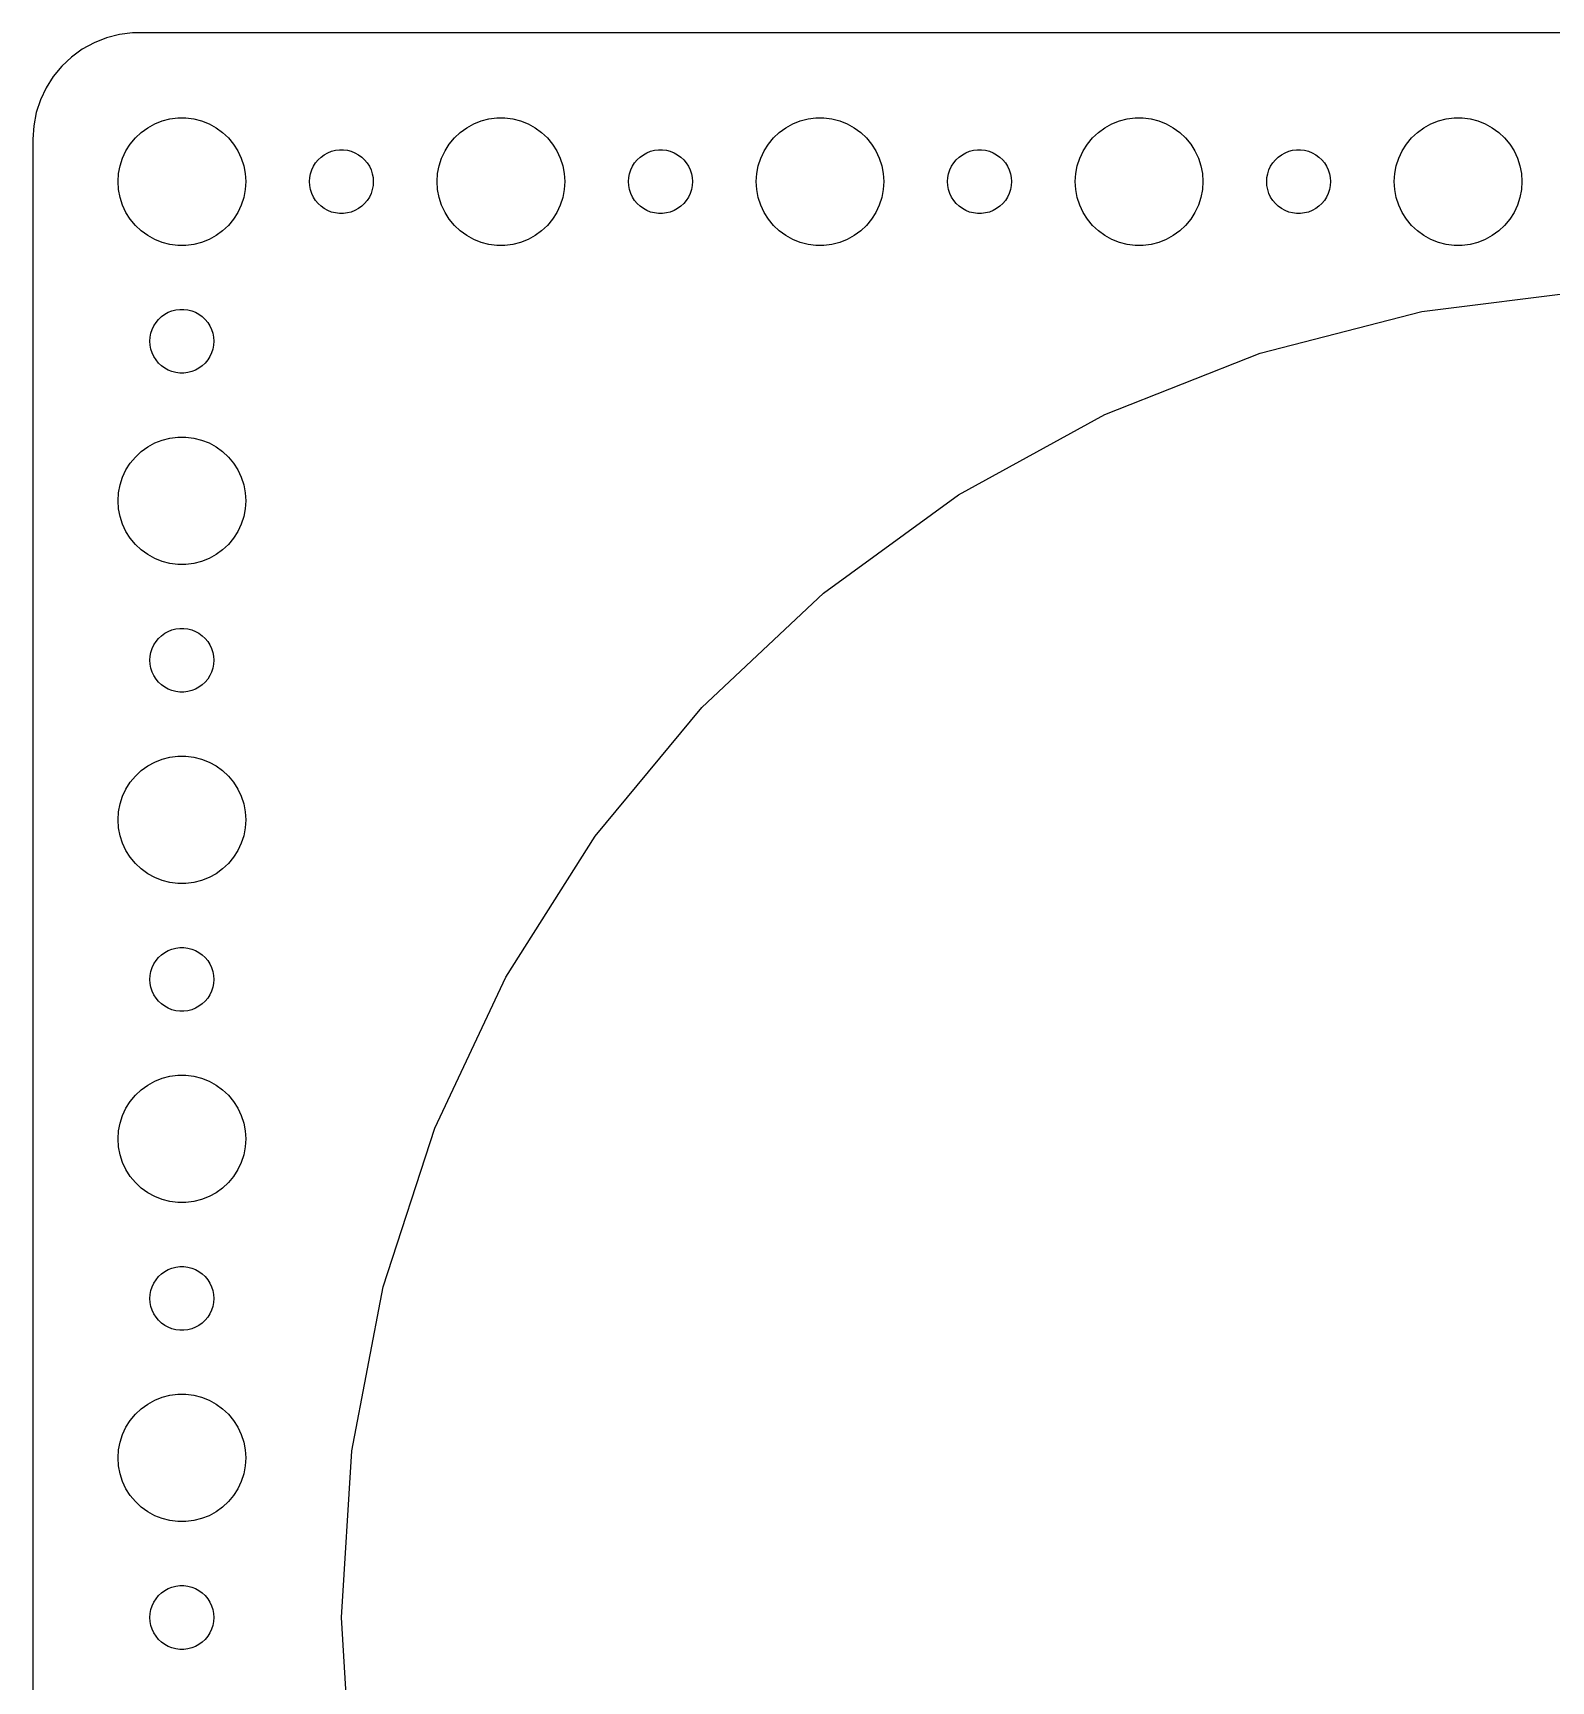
# Model space of a CAD drawing. Header units: metres. Extents: x -337 to 337, y -74 to 74.
# Drawn here: x -337 to -265.6, y -3 to 74.5 of the extents above; entities that cross this region are included whole.
import ezdxf

# ---------------------------------------------------------------- set-up
doc = ezdxf.new("R2010")
doc.units = ezdxf.units.M

msp = doc.modelspace()

# ---------------------------------------------------------------- linework, layer by layer
for p, q in [((-332.937, 74.4114), (-333.545, 74.2553)), ((-332.314, 74.4901), (-332.937, 74.4114)), ((332.314, 74.4901), (-332.314, 74.4901)), ((-334.679, 73.7216), (-335.187, 73.3526)), ((-334.129, 74.0241), (-334.679, 73.7216)), ((-333.545, 74.2553), (-334.129, 74.0241)), ((-335.645, 72.9227), (-336.045, 72.4389)), ((-335.187, 73.3526), (-335.645, 72.9227)), ((-336.045, 72.4389), (-336.382, 71.9088)), ((-336.649, 71.3406), (-336.843, 70.7434)), ((-336.382, 71.9088), (-336.649, 71.3406)), ((-336.843, 70.7434), (-336.961, 70.1267)), ((-336.961, 70.1267), (-337, 69.5)), ((-332.187, 69.5536), (-331.912, 69.8115)), ((-331.912, 69.8115), (-331.607, 70.033)), ((-331.607, 70.033), (-331.277, 70.2145)), ((-331.277, 70.2145), (-330.927, 70.3532)), ((-330.927, 70.3532), (-330.562, 70.4469)), ((-330.562, 70.4469), (-330.188, 70.4941)), ((-330.188, 70.4941), (-329.812, 70.4941)), ((-329.812, 70.4941), (-329.438, 70.4469)), ((-329.438, 70.4469), (-329.073, 70.3532)), ((-329.073, 70.3532), (-328.723, 70.2145)), ((-328.723, 70.2145), (-328.393, 70.033)), ((-328.393, 70.033), (-328.088, 69.8115)), ((-328.088, 69.8115), (-327.813, 69.5536)), ((-317.187, 69.5536), (-316.912, 69.8115)), ((-316.912, 69.8115), (-316.607, 70.033)), ((-316.607, 70.033), (-316.277, 70.2145)), ((-316.277, 70.2145), (-315.927, 70.3532)), ((-315.927, 70.3532), (-315.562, 70.4469)), ((-315.562, 70.4469), (-315.188, 70.4941)), ((-315.188, 70.4941), (-314.812, 70.4941)), ((-314.812, 70.4941), (-314.438, 70.4469)), ((-314.438, 70.4469), (-314.073, 70.3532)), ((-314.073, 70.3532), (-313.723, 70.2145)), ((-313.723, 70.2145), (-313.393, 70.033)), ((-313.393, 70.033), (-313.088, 69.8115)), ((-313.088, 69.8115), (-312.813, 69.5536)), ((-302.187, 69.5536), (-301.912, 69.8115)), ((-301.912, 69.8115), (-301.607, 70.033)), ((-301.607, 70.033), (-301.277, 70.2145)), ((-301.277, 70.2145), (-300.927, 70.3532)), ((-300.927, 70.3532), (-300.562, 70.4469)), ((-300.562, 70.4469), (-300.188, 70.4941)), ((-300.188, 70.4941), (-299.812, 70.4941)), ((-299.812, 70.4941), (-299.438, 70.4469)), ((-299.438, 70.4469), (-299.073, 70.3532)), ((-299.073, 70.3532), (-298.723, 70.2145)), ((-298.723, 70.2145), (-298.393, 70.033)), ((-298.393, 70.033), (-298.088, 69.8115)), ((-298.088, 69.8115), (-297.813, 69.5536)), ((-287.187, 69.5536), (-286.912, 69.8115)), ((-286.912, 69.8115), (-286.607, 70.033)), ((-286.607, 70.033), (-286.277, 70.2145)), ((-286.277, 70.2145), (-285.927, 70.3532)), ((-285.927, 70.3532), (-285.562, 70.4469)), ((-285.562, 70.4469), (-285.188, 70.4941)), ((-285.188, 70.4941), (-284.812, 70.4941)), ((-284.812, 70.4941), (-284.438, 70.4469)), ((-284.438, 70.4469), (-284.073, 70.3532)), ((-284.073, 70.3532), (-283.723, 70.2145)), ((-283.723, 70.2145), (-283.393, 70.033)), ((-283.393, 70.033), (-283.088, 69.8115)), ((-283.088, 69.8115), (-282.813, 69.5536)), ((-272.187, 69.5536), (-271.912, 69.8115)), ((-271.912, 69.8115), (-271.607, 70.033)), ((-271.607, 70.033), (-271.277, 70.2145)), ((-271.277, 70.2145), (-270.927, 70.3532)), ((-270.927, 70.3532), (-270.562, 70.4469)), ((-270.562, 70.4469), (-270.188, 70.4941)), ((-270.188, 70.4941), (-269.812, 70.4941)), ((-269.812, 70.4941), (-269.438, 70.4469)), ((-269.438, 70.4469), (-269.073, 70.3532)), ((-269.073, 70.3532), (-268.723, 70.2145)), ((-268.723, 70.2145), (-268.393, 70.033)), ((-268.393, 70.033), (-268.088, 69.8115)), ((-268.088, 69.8115), (-267.813, 69.5536)), ((-337, 69.5), (-337, -69.5)), ((-332.629, 68.9453), (-332.427, 69.2634)), ((-332.427, 69.2634), (-332.187, 69.5536)), ((-327.813, 69.5536), (-327.573, 69.2634)), ((-327.573, 69.2634), (-327.371, 68.9453)), ((-322.964, 68.9266), (-322.781, 68.9734)), ((-322.781, 68.9734), (-322.594, 68.997)), ((-322.594, 68.997), (-322.406, 68.997)), ((-322.406, 68.997), (-322.219, 68.9734)), ((-322.219, 68.9734), (-322.036, 68.9266)), ((-317.629, 68.9453), (-317.427, 69.2634)), ((-317.427, 69.2634), (-317.187, 69.5536)), ((-312.813, 69.5536), (-312.573, 69.2634)), ((-312.573, 69.2634), (-312.371, 68.9453)), ((-307.964, 68.9266), (-307.781, 68.9734)), ((-307.781, 68.9734), (-307.594, 68.997)), ((-307.594, 68.997), (-307.406, 68.997)), ((-307.406, 68.997), (-307.219, 68.9734)), ((-307.219, 68.9734), (-307.036, 68.9266)), ((-302.629, 68.9453), (-302.427, 69.2634)), ((-302.427, 69.2634), (-302.187, 69.5536)), ((-297.813, 69.5536), (-297.573, 69.2634)), ((-297.573, 69.2634), (-297.371, 68.9453)), ((-292.964, 68.9266), (-292.781, 68.9734)), ((-292.781, 68.9734), (-292.594, 68.997)), ((-292.594, 68.997), (-292.406, 68.997)), ((-292.406, 68.997), (-292.219, 68.9734)), ((-292.219, 68.9734), (-292.036, 68.9266)), ((-287.629, 68.9453), (-287.427, 69.2634)), ((-287.427, 69.2634), (-287.187, 69.5536)), ((-282.813, 69.5536), (-282.573, 69.2634)), ((-282.573, 69.2634), (-282.371, 68.9453)), ((-277.964, 68.9266), (-277.781, 68.9734)), ((-277.781, 68.9734), (-277.594, 68.997)), ((-277.594, 68.997), (-277.406, 68.997)), ((-277.406, 68.997), (-277.219, 68.9734)), ((-277.219, 68.9734), (-277.036, 68.9266)), ((-272.629, 68.9453), (-272.427, 69.2634)), ((-272.427, 69.2634), (-272.187, 69.5536)), ((-267.813, 69.5536), (-267.573, 69.2634)), ((-267.573, 69.2634), (-267.371, 68.9453)), ((-332.976, 67.876), (-332.906, 68.2461)), ((-332.906, 68.2461), (-332.789, 68.6044)), ((-332.789, 68.6044), (-332.629, 68.9453)), ((-327.371, 68.9453), (-327.211, 68.6044)), ((-327.211, 68.6044), (-327.094, 68.2461)), ((-327.094, 68.2461), (-327.024, 67.876)), ((-323.895, 68.0522), (-323.814, 68.2226)), ((-323.814, 68.2226), (-323.714, 68.3817)), ((-323.714, 68.3817), (-323.593, 68.5268)), ((-323.593, 68.5268), (-323.456, 68.6558)), ((-323.456, 68.6558), (-323.304, 68.7665)), ((-323.304, 68.7665), (-323.139, 68.8572)), ((-323.139, 68.8572), (-322.964, 68.9266)), ((-322.036, 68.9266), (-321.861, 68.8572)), ((-321.861, 68.8572), (-321.696, 68.7665)), ((-321.696, 68.7665), (-321.544, 68.6558)), ((-321.544, 68.6558), (-321.407, 68.5268)), ((-321.407, 68.5268), (-321.286, 68.3817)), ((-321.286, 68.3817), (-321.186, 68.2226)), ((-321.186, 68.2226), (-321.105, 68.0522)), ((-317.976, 67.876), (-317.906, 68.2461)), ((-317.906, 68.2461), (-317.789, 68.6044)), ((-317.789, 68.6044), (-317.629, 68.9453)), ((-312.371, 68.9453), (-312.211, 68.6044)), ((-312.211, 68.6044), (-312.094, 68.2461)), ((-312.094, 68.2461), (-312.024, 67.876)), ((-308.895, 68.0522), (-308.814, 68.2226)), ((-308.814, 68.2226), (-308.714, 68.3817)), ((-308.714, 68.3817), (-308.593, 68.5268)), ((-308.593, 68.5268), (-308.456, 68.6558)), ((-308.456, 68.6558), (-308.304, 68.7665)), ((-308.304, 68.7665), (-308.139, 68.8572)), ((-308.139, 68.8572), (-307.964, 68.9266)), ((-307.036, 68.9266), (-306.861, 68.8572)), ((-306.861, 68.8572), (-306.696, 68.7665)), ((-306.696, 68.7665), (-306.544, 68.6558)), ((-306.544, 68.6558), (-306.407, 68.5268)), ((-306.407, 68.5268), (-306.286, 68.3817)), ((-306.286, 68.3817), (-306.186, 68.2226)), ((-306.186, 68.2226), (-306.105, 68.0522)), ((-302.976, 67.876), (-302.906, 68.2461)), ((-302.906, 68.2461), (-302.789, 68.6044)), ((-302.789, 68.6044), (-302.629, 68.9453)), ((-297.371, 68.9453), (-297.211, 68.6044)), ((-297.211, 68.6044), (-297.094, 68.2461)), ((-297.094, 68.2461), (-297.024, 67.876)), ((-293.895, 68.0522), (-293.814, 68.2226)), ((-293.814, 68.2226), (-293.714, 68.3817)), ((-293.714, 68.3817), (-293.593, 68.5268)), ((-293.593, 68.5268), (-293.456, 68.6558)), ((-293.456, 68.6558), (-293.304, 68.7665)), ((-293.304, 68.7665), (-293.139, 68.8572)), ((-293.139, 68.8572), (-292.964, 68.9266)), ((-292.036, 68.9266), (-291.861, 68.8572)), ((-291.861, 68.8572), (-291.696, 68.7665)), ((-291.696, 68.7665), (-291.544, 68.6558)), ((-291.544, 68.6558), (-291.407, 68.5268)), ((-291.407, 68.5268), (-291.286, 68.3817)), ((-291.286, 68.3817), (-291.186, 68.2226)), ((-291.186, 68.2226), (-291.105, 68.0522)), ((-287.976, 67.876), (-287.906, 68.2461)), ((-287.906, 68.2461), (-287.789, 68.6044)), ((-287.789, 68.6044), (-287.629, 68.9453)), ((-282.371, 68.9453), (-282.211, 68.6044)), ((-282.211, 68.6044), (-282.094, 68.2461)), ((-282.094, 68.2461), (-282.024, 67.876)), ((-278.895, 68.0522), (-278.814, 68.2226)), ((-278.814, 68.2226), (-278.714, 68.3817)), ((-278.714, 68.3817), (-278.593, 68.5268)), ((-278.593, 68.5268), (-278.456, 68.6558)), ((-278.456, 68.6558), (-278.304, 68.7665)), ((-278.304, 68.7665), (-278.139, 68.8572)), ((-278.139, 68.8572), (-277.964, 68.9266)), ((-277.036, 68.9266), (-276.861, 68.8572)), ((-276.861, 68.8572), (-276.696, 68.7665)), ((-276.696, 68.7665), (-276.544, 68.6558)), ((-276.544, 68.6558), (-276.407, 68.5268)), ((-276.407, 68.5268), (-276.286, 68.3817)), ((-276.286, 68.3817), (-276.186, 68.2226)), ((-276.186, 68.2226), (-276.105, 68.0522)), ((-272.976, 67.876), (-272.906, 68.2461)), ((-272.906, 68.2461), (-272.789, 68.6044)), ((-272.789, 68.6044), (-272.629, 68.9453)), ((-267.371, 68.9453), (-267.211, 68.6044)), ((-267.211, 68.6044), (-267.094, 68.2461)), ((-267.094, 68.2461), (-267.024, 67.876)), ((-333, 67.5), (-332.976, 67.876)), ((-332.976, 67.124), (-333, 67.5)), ((-327.024, 67.876), (-327, 67.5)), ((-327, 67.5), (-327.024, 67.124)), ((-324, 67.5), (-323.988, 67.688)), ((-323.988, 67.312), (-324, 67.5)), ((-323.988, 67.688), (-323.953, 67.873)), ((-323.953, 67.873), (-323.895, 68.0522)), ((-321.105, 68.0522), (-321.047, 67.873)), ((-321.047, 67.873), (-321.012, 67.688)), ((-321.012, 67.688), (-321, 67.5)), ((-321, 67.5), (-321.012, 67.312)), ((-318, 67.5), (-317.976, 67.876)), ((-317.976, 67.124), (-318, 67.5)), ((-312.024, 67.876), (-312, 67.5)), ((-312, 67.5), (-312.024, 67.124)), ((-309, 67.5), (-308.988, 67.688)), ((-308.988, 67.312), (-309, 67.5)), ((-308.988, 67.688), (-308.953, 67.873)), ((-308.953, 67.873), (-308.895, 68.0522)), ((-306.105, 68.0522), (-306.047, 67.873)), ((-306.047, 67.873), (-306.012, 67.688)), ((-306.012, 67.688), (-306, 67.5)), ((-306, 67.5), (-306.012, 67.312)), ((-303, 67.5), (-302.976, 67.876)), ((-302.976, 67.124), (-303, 67.5)), ((-297.024, 67.876), (-297, 67.5)), ((-297, 67.5), (-297.024, 67.124)), ((-294, 67.5), (-293.988, 67.688)), ((-293.988, 67.312), (-294, 67.5)), ((-293.988, 67.688), (-293.953, 67.873)), ((-293.953, 67.873), (-293.895, 68.0522)), ((-291.105, 68.0522), (-291.047, 67.873)), ((-291.047, 67.873), (-291.012, 67.688)), ((-291.012, 67.688), (-291, 67.5)), ((-291, 67.5), (-291.012, 67.312)), ((-288, 67.5), (-287.976, 67.876)), ((-287.976, 67.124), (-288, 67.5)), ((-282.024, 67.876), (-282, 67.5)), ((-282, 67.5), (-282.024, 67.124)), ((-279, 67.5), (-278.988, 67.688)), ((-278.988, 67.312), (-279, 67.5)), ((-278.988, 67.688), (-278.953, 67.873)), ((-278.953, 67.873), (-278.895, 68.0522)), ((-276.105, 68.0522), (-276.047, 67.873)), ((-276.047, 67.873), (-276.012, 67.688)), ((-276.012, 67.688), (-276, 67.5)), ((-276, 67.5), (-276.012, 67.312)), ((-273, 67.5), (-272.976, 67.876)), ((-272.976, 67.124), (-273, 67.5)), ((-267.024, 67.876), (-267, 67.5)), ((-267, 67.5), (-267.024, 67.124)), ((-332.906, 66.7539), (-332.976, 67.124)), ((-332.789, 66.3956), (-332.906, 66.7539)), ((-327.094, 66.7539), (-327.211, 66.3956)), ((-327.024, 67.124), (-327.094, 66.7539)), ((-323.953, 67.127), (-323.988, 67.312)), ((-323.895, 66.9478), (-323.953, 67.127)), ((-323.814, 66.7774), (-323.895, 66.9478)), ((-323.714, 66.6183), (-323.814, 66.7774)), ((-321.186, 66.7774), (-321.286, 66.6183)), ((-321.105, 66.9478), (-321.186, 66.7774)), ((-321.047, 67.127), (-321.105, 66.9478)), ((-321.012, 67.312), (-321.047, 67.127)), ((-317.906, 66.7539), (-317.976, 67.124)), ((-317.789, 66.3956), (-317.906, 66.7539)), ((-312.094, 66.7539), (-312.211, 66.3956)), ((-312.024, 67.124), (-312.094, 66.7539)), ((-308.953, 67.127), (-308.988, 67.312)), ((-308.895, 66.9478), (-308.953, 67.127)), ((-308.814, 66.7774), (-308.895, 66.9478)), ((-308.714, 66.6183), (-308.814, 66.7774)), ((-306.186, 66.7774), (-306.286, 66.6183)), ((-306.105, 66.9478), (-306.186, 66.7774)), ((-306.047, 67.127), (-306.105, 66.9478)), ((-306.012, 67.312), (-306.047, 67.127)), ((-302.906, 66.7539), (-302.976, 67.124)), ((-302.789, 66.3956), (-302.906, 66.7539)), ((-297.094, 66.7539), (-297.211, 66.3956)), ((-297.024, 67.124), (-297.094, 66.7539)), ((-293.953, 67.127), (-293.988, 67.312)), ((-293.895, 66.9478), (-293.953, 67.127)), ((-293.814, 66.7774), (-293.895, 66.9478)), ((-293.714, 66.6183), (-293.814, 66.7774)), ((-291.186, 66.7774), (-291.286, 66.6183)), ((-291.105, 66.9478), (-291.186, 66.7774)), ((-291.047, 67.127), (-291.105, 66.9478)), ((-291.012, 67.312), (-291.047, 67.127)), ((-287.906, 66.7539), (-287.976, 67.124)), ((-287.789, 66.3956), (-287.906, 66.7539)), ((-282.094, 66.7539), (-282.211, 66.3956)), ((-282.024, 67.124), (-282.094, 66.7539)), ((-278.953, 67.127), (-278.988, 67.312)), ((-278.895, 66.9478), (-278.953, 67.127)), ((-278.814, 66.7774), (-278.895, 66.9478)), ((-278.714, 66.6183), (-278.814, 66.7774)), ((-276.186, 66.7774), (-276.286, 66.6183)), ((-276.105, 66.9478), (-276.186, 66.7774)), ((-276.047, 67.127), (-276.105, 66.9478)), ((-276.012, 67.312), (-276.047, 67.127)), ((-272.906, 66.7539), (-272.976, 67.124)), ((-272.789, 66.3956), (-272.906, 66.7539)), ((-267.094, 66.7539), (-267.211, 66.3956)), ((-267.024, 67.124), (-267.094, 66.7539)), ((-332.629, 66.0547), (-332.789, 66.3956)), ((-332.427, 65.7366), (-332.629, 66.0547)), ((-327.371, 66.0547), (-327.573, 65.7366)), ((-327.211, 66.3956), (-327.371, 66.0547)), ((-323.593, 66.4732), (-323.714, 66.6183)), ((-323.456, 66.3442), (-323.593, 66.4732)), ((-323.304, 66.2335), (-323.456, 66.3442)), ((-323.139, 66.1428), (-323.304, 66.2335)), ((-322.964, 66.0734), (-323.139, 66.1428)), ((-322.781, 66.0266), (-322.964, 66.0734)), ((-322.594, 66.003), (-322.781, 66.0266)), ((-322.406, 66.003), (-322.594, 66.003)), ((-322.219, 66.0266), (-322.406, 66.003)), ((-322.036, 66.0734), (-322.219, 66.0266)), ((-321.861, 66.1428), (-322.036, 66.0734)), ((-321.696, 66.2335), (-321.861, 66.1428)), ((-321.544, 66.3442), (-321.696, 66.2335)), ((-321.407, 66.4732), (-321.544, 66.3442)), ((-321.286, 66.6183), (-321.407, 66.4732)), ((-317.629, 66.0547), (-317.789, 66.3956)), ((-317.427, 65.7366), (-317.629, 66.0547)), ((-312.371, 66.0547), (-312.573, 65.7366)), ((-312.211, 66.3956), (-312.371, 66.0547)), ((-308.593, 66.4732), (-308.714, 66.6183)), ((-308.456, 66.3442), (-308.593, 66.4732)), ((-308.304, 66.2335), (-308.456, 66.3442)), ((-308.139, 66.1428), (-308.304, 66.2335)), ((-307.964, 66.0734), (-308.139, 66.1428)), ((-307.781, 66.0266), (-307.964, 66.0734)), ((-307.594, 66.003), (-307.781, 66.0266)), ((-307.406, 66.003), (-307.594, 66.003)), ((-307.219, 66.0266), (-307.406, 66.003)), ((-307.036, 66.0734), (-307.219, 66.0266)), ((-306.861, 66.1428), (-307.036, 66.0734)), ((-306.696, 66.2335), (-306.861, 66.1428)), ((-306.544, 66.3442), (-306.696, 66.2335)), ((-306.407, 66.4732), (-306.544, 66.3442)), ((-306.286, 66.6183), (-306.407, 66.4732)), ((-302.629, 66.0547), (-302.789, 66.3956)), ((-302.427, 65.7366), (-302.629, 66.0547)), ((-297.371, 66.0547), (-297.573, 65.7366)), ((-297.211, 66.3956), (-297.371, 66.0547)), ((-293.593, 66.4732), (-293.714, 66.6183)), ((-293.456, 66.3442), (-293.593, 66.4732)), ((-293.304, 66.2335), (-293.456, 66.3442)), ((-293.139, 66.1428), (-293.304, 66.2335)), ((-292.964, 66.0734), (-293.139, 66.1428)), ((-292.781, 66.0266), (-292.964, 66.0734)), ((-292.594, 66.003), (-292.781, 66.0266)), ((-292.406, 66.003), (-292.594, 66.003)), ((-292.219, 66.0266), (-292.406, 66.003)), ((-292.036, 66.0734), (-292.219, 66.0266)), ((-291.861, 66.1428), (-292.036, 66.0734)), ((-291.696, 66.2335), (-291.861, 66.1428)), ((-291.544, 66.3442), (-291.696, 66.2335)), ((-291.407, 66.4732), (-291.544, 66.3442)), ((-291.286, 66.6183), (-291.407, 66.4732)), ((-287.629, 66.0547), (-287.789, 66.3956)), ((-287.427, 65.7366), (-287.629, 66.0547)), ((-282.371, 66.0547), (-282.573, 65.7366)), ((-282.211, 66.3956), (-282.371, 66.0547)), ((-278.593, 66.4732), (-278.714, 66.6183)), ((-278.456, 66.3442), (-278.593, 66.4732)), ((-278.304, 66.2335), (-278.456, 66.3442)), ((-278.139, 66.1428), (-278.304, 66.2335)), ((-277.964, 66.0734), (-278.139, 66.1428)), ((-277.781, 66.0266), (-277.964, 66.0734)), ((-277.594, 66.003), (-277.781, 66.0266)), ((-277.406, 66.003), (-277.594, 66.003)), ((-277.219, 66.0266), (-277.406, 66.003)), ((-277.036, 66.0734), (-277.219, 66.0266)), ((-276.861, 66.1428), (-277.036, 66.0734)), ((-276.696, 66.2335), (-276.861, 66.1428)), ((-276.544, 66.3442), (-276.696, 66.2335)), ((-276.407, 66.4732), (-276.544, 66.3442)), ((-276.286, 66.6183), (-276.407, 66.4732)), ((-272.629, 66.0547), (-272.789, 66.3956)), ((-272.427, 65.7366), (-272.629, 66.0547)), ((-267.371, 66.0547), (-267.573, 65.7366)), ((-267.211, 66.3956), (-267.371, 66.0547)), ((-332.187, 65.4464), (-332.427, 65.7366)), ((-331.912, 65.1885), (-332.187, 65.4464)), ((-331.607, 64.967), (-331.912, 65.1885)), ((-328.088, 65.1885), (-328.393, 64.967)), ((-327.813, 65.4464), (-328.088, 65.1885)), ((-327.573, 65.7366), (-327.813, 65.4464)), ((-317.187, 65.4464), (-317.427, 65.7366)), ((-316.912, 65.1885), (-317.187, 65.4464)), ((-316.607, 64.967), (-316.912, 65.1885)), ((-313.088, 65.1885), (-313.393, 64.967)), ((-312.813, 65.4464), (-313.088, 65.1885)), ((-312.573, 65.7366), (-312.813, 65.4464)), ((-302.187, 65.4464), (-302.427, 65.7366)), ((-301.912, 65.1885), (-302.187, 65.4464)), ((-301.607, 64.967), (-301.912, 65.1885)), ((-298.088, 65.1885), (-298.393, 64.967)), ((-297.813, 65.4464), (-298.088, 65.1885)), ((-297.573, 65.7366), (-297.813, 65.4464)), ((-287.187, 65.4464), (-287.427, 65.7366)), ((-286.912, 65.1885), (-287.187, 65.4464)), ((-286.607, 64.967), (-286.912, 65.1885)), ((-283.088, 65.1885), (-283.393, 64.967)), ((-282.813, 65.4464), (-283.088, 65.1885)), ((-282.573, 65.7366), (-282.813, 65.4464)), ((-272.187, 65.4464), (-272.427, 65.7366)), ((-271.912, 65.1885), (-272.187, 65.4464)), ((-271.607, 64.967), (-271.912, 65.1885)), ((-268.088, 65.1885), (-268.393, 64.967)), ((-267.813, 65.4464), (-268.088, 65.1885)), ((-267.573, 65.7366), (-267.813, 65.4464)), ((-331.277, 64.7855), (-331.607, 64.967)), ((-330.927, 64.6468), (-331.277, 64.7855)), ((-330.562, 64.5531), (-330.927, 64.6468)), ((-330.188, 64.5059), (-330.562, 64.5531)), ((-329.812, 64.5059), (-330.188, 64.5059)), ((-329.438, 64.5531), (-329.812, 64.5059)), ((-329.073, 64.6468), (-329.438, 64.5531)), ((-328.723, 64.7855), (-329.073, 64.6468)), ((-328.393, 64.967), (-328.723, 64.7855)), ((-316.277, 64.7855), (-316.607, 64.967)), ((-315.927, 64.6468), (-316.277, 64.7855)), ((-315.562, 64.5531), (-315.927, 64.6468)), ((-315.188, 64.5059), (-315.562, 64.5531)), ((-314.812, 64.5059), (-315.188, 64.5059)), ((-314.438, 64.5531), (-314.812, 64.5059)), ((-314.073, 64.6468), (-314.438, 64.5531)), ((-313.723, 64.7855), (-314.073, 64.6468)), ((-313.393, 64.967), (-313.723, 64.7855)), ((-301.277, 64.7855), (-301.607, 64.967)), ((-300.927, 64.6468), (-301.277, 64.7855)), ((-300.562, 64.5531), (-300.927, 64.6468)), ((-300.188, 64.5059), (-300.562, 64.5531)), ((-299.812, 64.5059), (-300.188, 64.5059)), ((-299.438, 64.5531), (-299.812, 64.5059)), ((-299.073, 64.6468), (-299.438, 64.5531)), ((-298.723, 64.7855), (-299.073, 64.6468)), ((-298.393, 64.967), (-298.723, 64.7855)), ((-286.277, 64.7855), (-286.607, 64.967)), ((-285.927, 64.6468), (-286.277, 64.7855)), ((-285.562, 64.5531), (-285.927, 64.6468)), ((-285.188, 64.5059), (-285.562, 64.5531)), ((-284.812, 64.5059), (-285.188, 64.5059)), ((-284.438, 64.5531), (-284.812, 64.5059)), ((-284.073, 64.6468), (-284.438, 64.5531)), ((-283.723, 64.7855), (-284.073, 64.6468)), ((-283.393, 64.967), (-283.723, 64.7855)), ((-271.277, 64.7855), (-271.607, 64.967)), ((-270.927, 64.6468), (-271.277, 64.7855)), ((-270.562, 64.5531), (-270.927, 64.6468)), ((-270.188, 64.5059), (-270.562, 64.5531)), ((-269.812, 64.5059), (-270.188, 64.5059)), ((-269.438, 64.5531), (-269.812, 64.5059)), ((-269.073, 64.6468), (-269.438, 64.5531)), ((-268.723, 64.7855), (-269.073, 64.6468)), ((-268.393, 64.967), (-268.723, 64.7855)), ((-271.711, 61.3929), (-263.924, 62.3767)), ((-330.956, 61.1558), (-330.804, 61.2665)), ((-330.804, 61.2665), (-330.639, 61.3572)), ((-330.639, 61.3572), (-330.464, 61.4266)), ((-330.464, 61.4266), (-330.281, 61.4734)), ((-330.281, 61.4734), (-330.094, 61.497)), ((-330.094, 61.497), (-329.906, 61.497)), ((-329.906, 61.497), (-329.719, 61.4734)), ((-329.719, 61.4734), (-329.536, 61.4266)), ((-329.536, 61.4266), (-329.361, 61.3572)), ((-329.361, 61.3572), (-329.196, 61.2665)), ((-329.196, 61.2665), (-329.044, 61.1558)), ((-279.314, 59.441), (-271.711, 61.3929)), ((-331.453, 60.373), (-331.395, 60.5522)), ((-331.395, 60.5522), (-331.314, 60.7226)), ((-331.314, 60.7226), (-331.214, 60.8817)), ((-331.214, 60.8817), (-331.093, 61.0268)), ((-331.093, 61.0268), (-330.956, 61.1558)), ((-329.044, 61.1558), (-328.907, 61.0268)), ((-328.907, 61.0268), (-328.786, 60.8817)), ((-328.786, 60.8817), (-328.686, 60.7226)), ((-328.686, 60.7226), (-328.605, 60.5522)), ((-328.605, 60.5522), (-328.547, 60.373)), ((-331.5, 60), (-331.488, 60.188)), ((-331.488, 59.812), (-331.5, 60)), ((-331.488, 60.188), (-331.453, 60.373)), ((-331.453, 59.627), (-331.488, 59.812)), ((-328.547, 60.373), (-328.512, 60.188)), ((-328.512, 59.812), (-328.547, 59.627)), ((-328.512, 60.188), (-328.5, 60)), ((-328.5, 60), (-328.512, 59.812)), ((-331.395, 59.4478), (-331.453, 59.627)), ((-331.314, 59.2774), (-331.395, 59.4478)), ((-331.214, 59.1183), (-331.314, 59.2774)), ((-331.093, 58.9732), (-331.214, 59.1183)), ((-330.956, 58.8442), (-331.093, 58.9732)), ((-328.907, 58.9732), (-329.044, 58.8442)), ((-328.786, 59.1183), (-328.907, 58.9732)), ((-328.686, 59.2774), (-328.786, 59.1183)), ((-328.605, 59.4478), (-328.686, 59.2774)), ((-328.547, 59.627), (-328.605, 59.4478)), ((-286.611, 56.5517), (-279.314, 59.441)), ((-330.804, 58.7335), (-330.956, 58.8442)), ((-330.639, 58.6428), (-330.804, 58.7335)), ((-330.464, 58.5734), (-330.639, 58.6428)), ((-330.281, 58.5266), (-330.464, 58.5734)), ((-330.094, 58.503), (-330.281, 58.5266)), ((-329.906, 58.503), (-330.094, 58.503)), ((-329.719, 58.5266), (-329.906, 58.503)), ((-329.536, 58.5734), (-329.719, 58.5266)), ((-329.361, 58.6428), (-329.536, 58.5734)), ((-329.196, 58.7335), (-329.361, 58.6428)), ((-329.044, 58.8442), (-329.196, 58.7335)), ((-293.489, 52.7705), (-286.611, 56.5517)), ((-331.912, 54.8115), (-331.607, 55.033)), ((-331.607, 55.033), (-331.277, 55.2145)), ((-331.277, 55.2145), (-330.927, 55.3532)), ((-330.927, 55.3532), (-330.562, 55.4469)), ((-330.562, 55.4469), (-330.188, 55.4941)), ((-330.188, 55.4941), (-329.812, 55.4941)), ((-329.812, 55.4941), (-329.438, 55.4469)), ((-329.438, 55.4469), (-329.073, 55.3532)), ((-329.073, 55.3532), (-328.723, 55.2145)), ((-328.723, 55.2145), (-328.393, 55.033)), ((-328.393, 55.033), (-328.088, 54.8115)), ((-332.629, 53.9453), (-332.427, 54.2634)), ((-332.427, 54.2634), (-332.187, 54.5536)), ((-332.187, 54.5536), (-331.912, 54.8115)), ((-328.088, 54.8115), (-327.813, 54.5536)), ((-327.813, 54.5536), (-327.573, 54.2634)), ((-327.573, 54.2634), (-327.371, 53.9453)), ((-332.906, 53.2461), (-332.789, 53.6044)), ((-332.789, 53.6044), (-332.629, 53.9453)), ((-327.371, 53.9453), (-327.211, 53.6044)), ((-327.211, 53.6044), (-327.094, 53.2461)), ((-333, 52.5), (-332.976, 52.876)), ((-332.976, 52.876), (-332.906, 53.2461)), ((-327.094, 53.2461), (-327.024, 52.876)), ((-327.024, 52.876), (-327, 52.5)), ((-299.839, 48.1571), (-293.489, 52.7705)), ((-332.976, 52.124), (-333, 52.5)), ((-332.906, 51.7539), (-332.976, 52.124)), ((-327.024, 52.124), (-327.094, 51.7539)), ((-327, 52.5), (-327.024, 52.124)), ((-332.789, 51.3956), (-332.906, 51.7539)), ((-332.629, 51.0547), (-332.789, 51.3956)), ((-327.211, 51.3956), (-327.371, 51.0547)), ((-327.094, 51.7539), (-327.211, 51.3956)), ((-332.427, 50.7366), (-332.629, 51.0547)), ((-332.187, 50.4464), (-332.427, 50.7366)), ((-331.912, 50.1885), (-332.187, 50.4464)), ((-327.813, 50.4464), (-328.088, 50.1885)), ((-327.573, 50.7366), (-327.813, 50.4464)), ((-327.371, 51.0547), (-327.573, 50.7366)), ((-331.607, 49.967), (-331.912, 50.1885)), ((-331.277, 49.7855), (-331.607, 49.967)), ((-330.927, 49.6468), (-331.277, 49.7855)), ((-330.562, 49.5531), (-330.927, 49.6468)), ((-329.073, 49.6468), (-329.438, 49.5531)), ((-328.723, 49.7855), (-329.073, 49.6468)), ((-328.393, 49.967), (-328.723, 49.7855)), ((-328.088, 50.1885), (-328.393, 49.967)), ((-330.188, 49.5059), (-330.562, 49.5531)), ((-329.812, 49.5059), (-330.188, 49.5059)), ((-329.438, 49.5531), (-329.812, 49.5059)), ((-305.561, 42.7842), (-299.839, 48.1571)), ((-330.281, 46.4734), (-330.094, 46.497)), ((-330.094, 46.497), (-329.906, 46.497)), ((-329.906, 46.497), (-329.719, 46.4734)), ((-331.395, 45.5522), (-331.314, 45.7226)), ((-331.314, 45.7226), (-331.214, 45.8817)), ((-331.214, 45.8817), (-331.093, 46.0268)), ((-331.093, 46.0268), (-330.956, 46.1558)), ((-330.956, 46.1558), (-330.804, 46.2665)), ((-330.804, 46.2665), (-330.639, 46.3572)), ((-330.639, 46.3572), (-330.464, 46.4266)), ((-330.464, 46.4266), (-330.281, 46.4734)), ((-329.719, 46.4734), (-329.536, 46.4266)), ((-329.536, 46.4266), (-329.361, 46.3572)), ((-329.361, 46.3572), (-329.196, 46.2665)), ((-329.196, 46.2665), (-329.044, 46.1558)), ((-329.044, 46.1558), (-328.907, 46.0268)), ((-328.907, 46.0268), (-328.786, 45.8817)), ((-328.786, 45.8817), (-328.686, 45.7226)), ((-328.686, 45.7226), (-328.605, 45.5522)), ((-331.5, 45), (-331.488, 45.188)), ((-331.488, 44.812), (-331.5, 45)), ((-331.488, 45.188), (-331.453, 45.373)), ((-331.453, 45.373), (-331.395, 45.5522)), ((-328.605, 45.5522), (-328.547, 45.373)), ((-328.547, 45.373), (-328.512, 45.188)), ((-328.512, 45.188), (-328.5, 45)), ((-328.5, 45), (-328.512, 44.812)), ((-331.453, 44.627), (-331.488, 44.812)), ((-331.395, 44.4478), (-331.453, 44.627)), ((-331.314, 44.2774), (-331.395, 44.4478)), ((-331.214, 44.1183), (-331.314, 44.2774)), ((-328.686, 44.2774), (-328.786, 44.1183)), ((-328.605, 44.4478), (-328.686, 44.2774)), ((-328.547, 44.627), (-328.605, 44.4478)), ((-328.512, 44.812), (-328.547, 44.627)), ((-331.093, 43.9732), (-331.214, 44.1183)), ((-330.956, 43.8442), (-331.093, 43.9732)), ((-330.804, 43.7335), (-330.956, 43.8442)), ((-330.639, 43.6428), (-330.804, 43.7335)), ((-330.464, 43.5734), (-330.639, 43.6428)), ((-330.281, 43.5266), (-330.464, 43.5734)), ((-330.094, 43.503), (-330.281, 43.5266)), ((-329.906, 43.503), (-330.094, 43.503)), ((-329.719, 43.5266), (-329.906, 43.503)), ((-329.536, 43.5734), (-329.719, 43.5266)), ((-329.361, 43.6428), (-329.536, 43.5734)), ((-329.196, 43.7335), (-329.361, 43.6428)), ((-329.044, 43.8442), (-329.196, 43.7335)), ((-328.907, 43.9732), (-329.044, 43.8442)), ((-328.786, 44.1183), (-328.907, 43.9732)), ((-310.564, 36.7366), (-305.561, 42.7842)), ((-331.277, 40.2145), (-330.927, 40.3532)), ((-330.927, 40.3532), (-330.562, 40.4469)), ((-330.562, 40.4469), (-330.188, 40.4941)), ((-330.188, 40.4941), (-329.812, 40.4941)), ((-329.812, 40.4941), (-329.438, 40.4469)), ((-329.438, 40.4469), (-329.073, 40.3532)), ((-329.073, 40.3532), (-328.723, 40.2145)), ((-332.427, 39.2634), (-332.187, 39.5536)), ((-332.187, 39.5536), (-331.912, 39.8115)), ((-331.912, 39.8115), (-331.607, 40.033)), ((-331.607, 40.033), (-331.277, 40.2145)), ((-328.723, 40.2145), (-328.393, 40.033)), ((-328.393, 40.033), (-328.088, 39.8115)), ((-328.088, 39.8115), (-327.813, 39.5536)), ((-327.813, 39.5536), (-327.573, 39.2634)), ((-332.789, 38.6044), (-332.629, 38.9453)), ((-332.629, 38.9453), (-332.427, 39.2634)), ((-327.573, 39.2634), (-327.371, 38.9453)), ((-327.371, 38.9453), (-327.211, 38.6044)), ((-332.976, 37.876), (-332.906, 38.2461)), ((-332.906, 38.2461), (-332.789, 38.6044)), ((-327.211, 38.6044), (-327.094, 38.2461)), ((-327.094, 38.2461), (-327.024, 37.876)), ((-333, 37.5), (-332.976, 37.876)), ((-332.976, 37.124), (-333, 37.5)), ((-327.024, 37.876), (-327, 37.5)), ((-327, 37.5), (-327.024, 37.124)), ((-332.906, 36.7539), (-332.976, 37.124)), ((-332.789, 36.3956), (-332.906, 36.7539)), ((-327.094, 36.7539), (-327.211, 36.3956)), ((-327.024, 37.124), (-327.094, 36.7539)), ((-314.769, 30.1096), (-310.564, 36.7366)), ((-332.629, 36.0547), (-332.789, 36.3956)), ((-332.427, 35.7366), (-332.629, 36.0547)), ((-332.187, 35.4464), (-332.427, 35.7366)), ((-327.573, 35.7366), (-327.813, 35.4464)), ((-327.371, 36.0547), (-327.573, 35.7366)), ((-327.211, 36.3956), (-327.371, 36.0547)), ((-331.912, 35.1885), (-332.187, 35.4464)), ((-331.607, 34.967), (-331.912, 35.1885)), ((-331.277, 34.7855), (-331.607, 34.967)), ((-328.393, 34.967), (-328.723, 34.7855)), ((-328.088, 35.1885), (-328.393, 34.967)), ((-327.813, 35.4464), (-328.088, 35.1885)), ((-330.927, 34.6468), (-331.277, 34.7855)), ((-330.562, 34.5531), (-330.927, 34.6468)), ((-330.188, 34.5059), (-330.562, 34.5531)), ((-329.812, 34.5059), (-330.188, 34.5059)), ((-329.438, 34.5531), (-329.812, 34.5059)), ((-329.073, 34.6468), (-329.438, 34.5531)), ((-328.723, 34.7855), (-329.073, 34.6468)), ((-331.214, 30.8817), (-331.093, 31.0268)), ((-331.093, 31.0268), (-330.956, 31.1558)), ((-330.956, 31.1558), (-330.804, 31.2665)), ((-330.804, 31.2665), (-330.639, 31.3572)), ((-330.639, 31.3572), (-330.464, 31.4266)), ((-330.464, 31.4266), (-330.281, 31.4734)), ((-330.281, 31.4734), (-330.094, 31.497)), ((-330.094, 31.497), (-329.906, 31.497)), ((-329.906, 31.497), (-329.719, 31.4734)), ((-329.719, 31.4734), (-329.536, 31.4266)), ((-329.536, 31.4266), (-329.361, 31.3572)), ((-329.361, 31.3572), (-329.196, 31.2665)), ((-329.196, 31.2665), (-329.044, 31.1558)), ((-329.044, 31.1558), (-328.907, 31.0268)), ((-328.907, 31.0268), (-328.786, 30.8817)), ((-331.488, 30.188), (-331.453, 30.373)), ((-331.453, 30.373), (-331.395, 30.5522)), ((-331.395, 30.5522), (-331.314, 30.7226)), ((-331.314, 30.7226), (-331.214, 30.8817)), ((-328.786, 30.8817), (-328.686, 30.7226)), ((-328.686, 30.7226), (-328.605, 30.5522)), ((-328.605, 30.5522), (-328.547, 30.373)), ((-328.547, 30.373), (-328.512, 30.188)), ((-331.5, 30), (-331.488, 30.188)), ((-331.488, 29.812), (-331.5, 30)), ((-331.453, 29.627), (-331.488, 29.812)), ((-331.395, 29.4478), (-331.453, 29.627)), ((-331.314, 29.2774), (-331.395, 29.4478)), ((-328.605, 29.4478), (-328.686, 29.2774)), ((-328.547, 29.627), (-328.605, 29.4478)), ((-328.512, 29.812), (-328.547, 29.627)), ((-328.512, 30.188), (-328.5, 30)), ((-328.5, 30), (-328.512, 29.812)), ((-318.111, 23.0078), (-314.769, 30.1096)), ((-331.214, 29.1183), (-331.314, 29.2774)), ((-331.093, 28.9732), (-331.214, 29.1183)), ((-330.956, 28.8442), (-331.093, 28.9732)), ((-330.804, 28.7335), (-330.956, 28.8442)), ((-330.639, 28.6427), (-330.804, 28.7335)), ((-329.196, 28.7335), (-329.361, 28.6427)), ((-329.044, 28.8442), (-329.196, 28.7335)), ((-328.907, 28.9732), (-329.044, 28.8442)), ((-328.786, 29.1183), (-328.907, 28.9732)), ((-328.686, 29.2774), (-328.786, 29.1183)), ((-330.464, 28.5734), (-330.639, 28.6427)), ((-330.281, 28.5266), (-330.464, 28.5734)), ((-330.094, 28.503), (-330.281, 28.5266)), ((-329.906, 28.503), (-330.094, 28.503)), ((-329.719, 28.5266), (-329.906, 28.503)), ((-329.536, 28.5734), (-329.719, 28.5266)), ((-329.361, 28.6427), (-329.536, 28.5734)), ((-332.187, 24.5536), (-331.912, 24.8115)), ((-331.912, 24.8115), (-331.607, 25.033)), ((-331.607, 25.033), (-331.277, 25.2145)), ((-331.277, 25.2145), (-330.927, 25.3532)), ((-330.927, 25.3532), (-330.562, 25.4469)), ((-330.562, 25.4469), (-330.188, 25.4941)), ((-330.188, 25.4941), (-329.812, 25.4941)), ((-329.812, 25.4941), (-329.438, 25.4469)), ((-329.438, 25.4469), (-329.073, 25.3532)), ((-329.073, 25.3532), (-328.723, 25.2145)), ((-328.723, 25.2145), (-328.393, 25.033)), ((-328.393, 25.033), (-328.088, 24.8115)), ((-328.088, 24.8115), (-327.813, 24.5536)), ((-332.629, 23.9453), (-332.427, 24.2634)), ((-332.427, 24.2634), (-332.187, 24.5536)), ((-327.813, 24.5536), (-327.573, 24.2634)), ((-327.573, 24.2634), (-327.371, 23.9453)), ((-332.976, 22.876), (-332.906, 23.2461)), ((-332.906, 23.2461), (-332.789, 23.6044)), ((-332.789, 23.6044), (-332.629, 23.9453)), ((-327.371, 23.9453), (-327.211, 23.6044)), ((-327.211, 23.6044), (-327.094, 23.2461)), ((-327.094, 23.2461), (-327.024, 22.876)), ((-333, 22.5), (-332.976, 22.876)), ((-332.976, 22.124), (-333, 22.5)), ((-327.024, 22.876), (-327, 22.5)), ((-327, 22.5), (-327.024, 22.124)), ((-320.536, 15.5431), (-318.111, 23.0078)), ((-332.906, 21.7539), (-332.976, 22.124)), ((-332.789, 21.3956), (-332.906, 21.7539)), ((-327.094, 21.7539), (-327.211, 21.3956)), ((-327.024, 22.124), (-327.094, 21.7539)), ((-332.629, 21.0547), (-332.789, 21.3956)), ((-332.427, 20.7366), (-332.629, 21.0547)), ((-327.371, 21.0547), (-327.573, 20.7366)), ((-327.211, 21.3956), (-327.371, 21.0547)), ((-332.187, 20.4464), (-332.427, 20.7366)), ((-331.912, 20.1884), (-332.187, 20.4464)), ((-331.607, 19.967), (-331.912, 20.1884)), ((-328.088, 20.1884), (-328.393, 19.967)), ((-327.813, 20.4464), (-328.088, 20.1884)), ((-327.573, 20.7366), (-327.813, 20.4464)), ((-331.277, 19.7855), (-331.607, 19.967)), ((-330.927, 19.6468), (-331.277, 19.7855)), ((-330.562, 19.5531), (-330.927, 19.6468)), ((-330.188, 19.5059), (-330.562, 19.5531)), ((-329.812, 19.5059), (-330.188, 19.5059)), ((-329.438, 19.5531), (-329.812, 19.5059)), ((-329.073, 19.6468), (-329.438, 19.5531)), ((-328.723, 19.7855), (-329.073, 19.6468)), ((-328.393, 19.967), (-328.723, 19.7855)), ((-330.804, 16.2665), (-330.639, 16.3572)), ((-330.639, 16.3572), (-330.464, 16.4266)), ((-330.464, 16.4266), (-330.281, 16.4734)), ((-330.281, 16.4734), (-330.094, 16.497)), ((-330.094, 16.497), (-329.906, 16.497)), ((-329.906, 16.497), (-329.719, 16.4734)), ((-329.719, 16.4734), (-329.536, 16.4266)), ((-329.536, 16.4266), (-329.361, 16.3572)), ((-329.361, 16.3572), (-329.196, 16.2665)), ((-331.453, 15.373), (-331.395, 15.5522)), ((-331.395, 15.5522), (-331.314, 15.7226)), ((-331.314, 15.7226), (-331.214, 15.8817)), ((-331.214, 15.8817), (-331.093, 16.0268)), ((-331.093, 16.0268), (-330.956, 16.1558)), ((-330.956, 16.1558), (-330.804, 16.2665)), ((-329.196, 16.2665), (-329.044, 16.1558)), ((-329.044, 16.1558), (-328.907, 16.0268)), ((-328.907, 16.0268), (-328.786, 15.8817)), ((-328.786, 15.8817), (-328.686, 15.7226)), ((-328.686, 15.7226), (-328.605, 15.5522)), ((-328.605, 15.5522), (-328.547, 15.373)), ((-322.007, 7.83331), (-320.536, 15.5431)), ((-331.5, 15), (-331.488, 15.188)), ((-331.488, 14.812), (-331.5, 15)), ((-331.488, 15.188), (-331.453, 15.373)), ((-331.453, 14.627), (-331.488, 14.812)), ((-328.547, 15.373), (-328.512, 15.188)), ((-328.512, 14.812), (-328.547, 14.627)), ((-328.512, 15.188), (-328.5, 15)), ((-328.5, 15), (-328.512, 14.812)), ((-331.395, 14.4478), (-331.453, 14.627)), ((-331.314, 14.2774), (-331.395, 14.4478)), ((-331.214, 14.1183), (-331.314, 14.2774)), ((-331.093, 13.9732), (-331.214, 14.1183)), ((-330.956, 13.8442), (-331.093, 13.9732)), ((-328.907, 13.9732), (-329.044, 13.8442)), ((-328.786, 14.1183), (-328.907, 13.9732)), ((-328.686, 14.2774), (-328.786, 14.1183)), ((-328.605, 14.4478), (-328.686, 14.2774)), ((-328.547, 14.627), (-328.605, 14.4478)), ((-330.804, 13.7335), (-330.956, 13.8442)), ((-330.639, 13.6427), (-330.804, 13.7335)), ((-330.464, 13.5734), (-330.639, 13.6427)), ((-330.281, 13.5266), (-330.464, 13.5734)), ((-330.094, 13.5029), (-330.281, 13.5266)), ((-329.906, 13.5029), (-330.094, 13.5029)), ((-329.719, 13.5266), (-329.906, 13.5029)), ((-329.536, 13.5734), (-329.719, 13.5266)), ((-329.361, 13.6427), (-329.536, 13.5734)), ((-329.196, 13.7335), (-329.361, 13.6427)), ((-329.044, 13.8442), (-329.196, 13.7335)), ((-331.607, 10.033), (-331.277, 10.2145)), ((-331.277, 10.2145), (-330.927, 10.3532)), ((-330.927, 10.3532), (-330.562, 10.4469)), ((-330.562, 10.4469), (-330.188, 10.4941)), ((-330.188, 10.4941), (-329.812, 10.4941)), ((-329.812, 10.4941), (-329.438, 10.4469)), ((-329.438, 10.4469), (-329.073, 10.3532)), ((-329.073, 10.3532), (-328.723, 10.2145)), ((-328.723, 10.2145), (-328.393, 10.033)), ((-332.427, 9.26335), (-332.187, 9.55363)), ((-332.187, 9.55363), (-331.912, 9.81154)), ((-331.912, 9.81154), (-331.607, 10.033)), ((-328.393, 10.033), (-328.088, 9.81154)), ((-328.088, 9.81154), (-327.813, 9.55363)), ((-327.813, 9.55363), (-327.573, 9.26335)), ((-332.906, 8.24606), (-332.789, 8.60437)), ((-332.789, 8.60437), (-332.629, 8.94525)), ((-332.629, 8.94525), (-332.427, 9.26335)), ((-327.573, 9.26335), (-327.371, 8.94525)), ((-327.371, 8.94525), (-327.211, 8.60437)), ((-327.211, 8.60437), (-327.094, 8.24606)), ((-333, 7.5), (-332.976, 7.87599)), ((-332.976, 7.87599), (-332.906, 8.24606)), ((-327.094, 8.24606), (-327.024, 7.87599)), ((-327.024, 7.87599), (-327, 7.5)), ((-322.5, 0), (-322.007, 7.83331)), ((-332.976, 7.12399), (-333, 7.5)), ((-332.906, 6.75392), (-332.976, 7.12399)), ((-327.024, 7.12399), (-327.094, 6.75392)), ((-327, 7.5), (-327.024, 7.12399)), ((-332.789, 6.39561), (-332.906, 6.75392)), ((-332.629, 6.05473), (-332.789, 6.39561)), ((-327.211, 6.39561), (-327.371, 6.05473)), ((-327.094, 6.75392), (-327.211, 6.39561)), ((-332.427, 5.73663), (-332.629, 6.05473)), ((-332.187, 5.44635), (-332.427, 5.73663)), ((-331.912, 5.18845), (-332.187, 5.44635)), ((-327.813, 5.44635), (-328.088, 5.18845)), ((-327.573, 5.73663), (-327.813, 5.44635)), ((-327.371, 6.05473), (-327.573, 5.73663)), ((-331.607, 4.96701), (-331.912, 5.18845)), ((-331.277, 4.78551), (-331.607, 4.96701)), ((-330.927, 4.64682), (-331.277, 4.78551)), ((-328.723, 4.78551), (-329.073, 4.64682)), ((-328.393, 4.96701), (-328.723, 4.78551)), ((-328.088, 5.18845), (-328.393, 4.96701)), ((-330.562, 4.55313), (-330.927, 4.64682)), ((-330.188, 4.50591), (-330.562, 4.55313)), ((-329.812, 4.50591), (-330.188, 4.50591)), ((-329.438, 4.55313), (-329.812, 4.50591)), ((-329.073, 4.64682), (-329.438, 4.55313)), ((-331.314, 0.72263), (-331.214, 0.88167)), ((-331.214, 0.88167), (-331.093, 1.02681)), ((-331.093, 1.02681), (-330.956, 1.15576)), ((-330.956, 1.15576), (-330.804, 1.26648)), ((-330.804, 1.26648), (-330.639, 1.35724)), ((-330.639, 1.35724), (-330.464, 1.42657)), ((-330.464, 1.42657), (-330.281, 1.47342)), ((-330.281, 1.47342), (-330.094, 1.49704)), ((-330.094, 1.49704), (-329.906, 1.49704)), ((-329.906, 1.49704), (-329.719, 1.47342)), ((-329.719, 1.47342), (-329.536, 1.42657)), ((-329.536, 1.42657), (-329.361, 1.35724)), ((-329.361, 1.35724), (-329.196, 1.26648)), ((-329.196, 1.26648), (-329.044, 1.15576)), ((-329.044, 1.15576), (-328.907, 1.02681)), ((-328.907, 1.02681), (-328.786, 0.88167)), ((-328.786, 0.88167), (-328.686, 0.72263)), ((-331.5, 0), (-331.488, 0.18799)), ((-331.488, -0.18799), (-331.5, 0)), ((-331.488, 0.18799), (-331.453, 0.37303)), ((-331.453, 0.37303), (-331.395, 0.55219)), ((-331.395, 0.55219), (-331.314, 0.72263)), ((-328.686, 0.72263), (-328.605, 0.55219)), ((-328.605, 0.55219), (-328.547, 0.37303)), ((-328.547, 0.37303), (-328.512, 0.18799)), ((-328.512, 0.18799), (-328.5, 0)), ((-328.5, 0), (-328.512, -0.18799)), ((-322.007, -7.83331), (-322.5, 0)), ((-331.453, -0.37303), (-331.488, -0.18799)), ((-331.395, -0.55219), (-331.453, -0.37303)), ((-331.314, -0.72263), (-331.395, -0.55219)), ((-331.214, -0.88167), (-331.314, -0.72263)), ((-328.686, -0.72263), (-328.786, -0.88167)), ((-328.605, -0.55219), (-328.686, -0.72263)), ((-328.547, -0.37303), (-328.605, -0.55219)), ((-328.512, -0.18799), (-328.547, -0.37303)), ((-331.093, -1.02681), (-331.214, -0.88167)), ((-330.956, -1.15576), (-331.093, -1.02681)), ((-330.804, -1.26648), (-330.956, -1.15576)), ((-330.639, -1.35724), (-330.804, -1.26648)), ((-330.464, -1.42657), (-330.639, -1.35724)), ((-330.281, -1.47342), (-330.464, -1.42657)), ((-330.094, -1.49704), (-330.281, -1.47342)), ((-329.906, -1.49704), (-330.094, -1.49704)), ((-329.719, -1.47342), (-329.906, -1.49704)), ((-329.536, -1.42657), (-329.719, -1.47342)), ((-329.361, -1.35724), (-329.536, -1.42657)), ((-329.196, -1.26648), (-329.361, -1.35724)), ((-329.044, -1.15576), (-329.196, -1.26648)), ((-328.907, -1.02681), (-329.044, -1.15576)), ((-328.786, -0.88167), (-328.907, -1.02681))]:
    msp.add_line(p, q)

doc.saveas('drawing.dxf')
